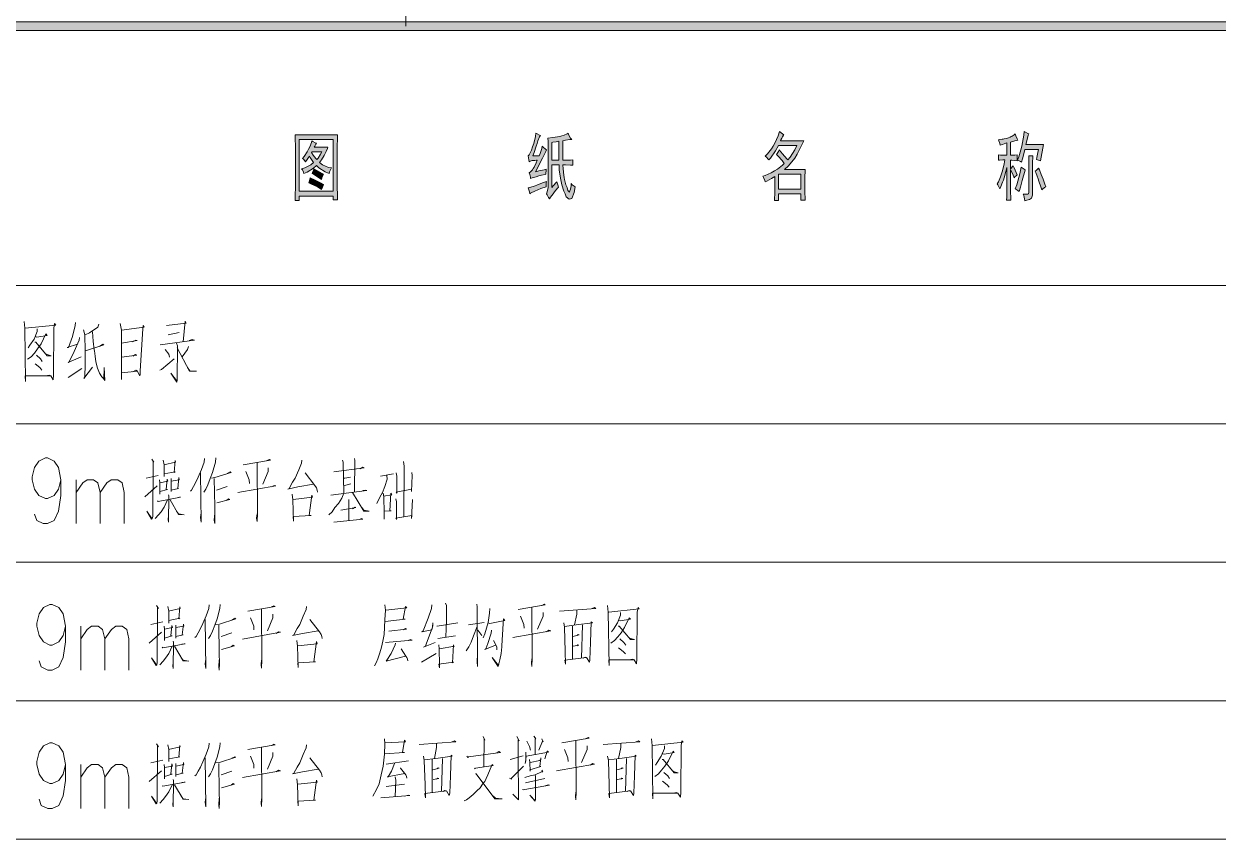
# Model space of a CAD drawing. Header units: millimetres. Extents: x 0 to 207, y 0 to 293.
# Drawn here: x 70.9 to 138.9, y 196.3 to 242.8 of the extents above; entities that cross this region are included whole.
import ezdxf

# ---------------------------------------------------------------- set-up
doc = ezdxf.new("R2010")
doc.units = ezdxf.units.MM

msp = doc.modelspace()

# ---------------------------------------------------------------- hatches: boundary and pattern name
h = msp.add_hatch(color=0)
h.dxf.hatch_style = 2
h.paths.add_polyline_path([(201.9935, 242.883972), (201.9935, 242.390083), (25.124833, 242.390083), (25.124833, 242.883972)])
h = msp.add_hatch(color=0)
h.paths.add_polyline_path([(88.727139, 236.438722), (88.723611, 236.234111), (88.716556, 235.7755), (88.716556, 235.528556), (88.716556, 233.750556), (88.716556, 233.493028), (88.723611, 232.985028), (88.727139, 232.738083), (88.494306, 232.738083), (88.494306, 232.953278), (86.554028, 232.953278), (86.554028, 232.702806), (86.321194, 232.702806), (86.32825, 232.960333), (86.335306, 233.493028), (86.335306, 233.768194), (86.335306, 235.528556), (86.335306, 235.768444), (86.32825, 236.223528), (86.321194, 236.438722)])
h.paths.add_polyline_path([(88.494306, 233.2355), (88.494306, 236.174139), (86.554028, 236.174139), (86.554028, 233.2355)])
h = msp.add_hatch(color=0)
h.paths.add_polyline_path([(87.531222, 235.958944), (87.495944, 235.909556), (87.432444, 235.800194), (87.404222, 235.74375), (88.183861, 235.74375), (88.159167, 235.669667), (88.081556, 235.486222), (88.032167, 235.376861), (87.97925, 235.271028), (87.816972, 235.0135), (87.704083, 234.861806), (87.880472, 234.738333), (88.222667, 234.590167), (88.392, 234.565472), (88.349667, 234.487861), (88.282639, 234.332639), (88.250889, 234.247972), (88.035694, 234.339694), (87.675861, 234.565472), (87.531222, 234.696), (87.361889, 234.53725), (87.002056, 234.307944), (86.811556, 234.230333), (86.793917, 234.307944), (86.730417, 234.449056), (86.681028, 234.512556), (86.868, 234.554889), (87.210194, 234.731278), (87.368944, 234.861806), (87.287806, 234.971167), (87.171389, 235.154611), (87.136111, 235.228694), (87.083194, 235.144028), (86.973833, 234.978222), (86.913861, 234.897083), (86.875056, 234.964111), (86.786861, 235.062889), (86.741, 235.094639), (86.839778, 235.211056), (87.009111, 235.472111), (87.076139, 235.61675), (87.146694, 235.764917), (87.245472, 236.008333), (87.277222, 236.107111), (87.333667, 236.068306), (87.460667, 235.990694)])
h.paths.add_polyline_path([(87.252528, 235.42625), (87.340722, 235.285139), (87.488889, 235.087583), (87.555917, 235.027611), (87.63, 235.112278), (87.771111, 235.334528), (87.834611, 235.475639), (87.277222, 235.475639)])
h = msp.add_hatch(color=0)
h.dxf.hatch_style = 2
h.paths.add_polyline_path([(100.294722, 236.406972), (100.245333, 236.332889), (100.146556, 236.103583), (100.097167, 235.951889), (100.04425, 235.796667), (99.927833, 235.443889), (99.864333, 235.246333), (100.224167, 235.246333), (100.280611, 235.387444), (100.368806, 235.659083), (100.397028, 235.793139), (100.449944, 235.733167), (100.573417, 235.634389), (100.640444, 235.592056), (100.594583, 235.500333), (100.478167, 235.263972), (100.411139, 235.119333), (100.340583, 234.974694), (100.143028, 234.579583), (100.016028, 234.332639), (100.206528, 234.382028), (100.509917, 234.456111), (100.619278, 234.480806), (100.608694, 234.396139), (100.594583, 234.255028), (100.594583, 234.198583), (100.555778, 234.191528), (100.358222, 234.142139), (100.199472, 234.099806), (100.04425, 234.057472), (99.811417, 233.983389), (99.733806, 233.948111), (99.723222, 234.025722), (99.684417, 234.191528), (99.652667, 234.28325), (99.723222, 234.332639), (99.839639, 234.456111), (99.8855, 234.530194), (99.931361, 234.604278), (100.04425, 234.837111), (100.10775, 234.995861), (100.072472, 234.995861), (99.966639, 234.988806), (99.899611, 234.978222), (99.829056, 234.971167), (99.705583, 234.935889), (99.652667, 234.911194), (99.585639, 235.246333), (99.652667, 235.309833), (99.783194, 235.567361), (99.846694, 235.757861), (99.906667, 235.951889), (100.001917, 236.339944), (100.037194, 236.541028), (100.10775, 236.498694), (100.23475, 236.431667)])
h = msp.add_hatch(color=0)
h.paths.add_polyline_path([(101.328361, 233.450694), (101.2825, 233.418944), (101.159028, 233.284889), (101.084944, 233.186111), (101.007333, 233.087333), (100.86975, 232.88625), (100.80625, 232.787472), (100.756861, 232.879194), (100.672194, 233.027361), (100.629861, 233.087333), (100.682778, 233.20375), (100.735694, 233.436583), (100.735694, 233.549472), (100.735694, 235.592056), (100.735694, 235.750806), (100.728639, 236.082417), (100.721583, 236.258806), (101.003806, 236.2835), (101.398917, 236.343472), (101.518861, 236.382278), (101.638806, 236.421083), (101.815194, 236.498694), (101.875167, 236.541028), (101.903389, 236.431667), (102.002167, 236.248222), (102.072722, 236.174139), (101.966889, 236.167083), (101.712889, 236.131806), (101.561194, 236.107111), (101.561194, 234.995861), (101.727, 234.995861), (102.01275, 235.002917), (102.129167, 235.0135), (102.129167, 234.713639), (102.01275, 234.720694), (101.727, 234.731278), (101.561194, 234.731278), (101.578833, 234.498444), (101.617639, 234.142139), (101.642333, 234.015139), (101.6635, 233.891667), (101.744639, 233.602389), (101.804611, 233.433056), (101.861056, 233.26725), (101.945722, 233.182583), (101.973944, 233.260194), (101.998639, 233.337806), (102.037444, 233.542417), (102.048028, 233.665889), (102.100944, 233.602389), (102.210306, 233.510667), (102.270278, 233.485972), (102.217361, 233.161417), (102.083306, 232.815694), (102.002167, 232.794528), (101.921028, 232.773361), (101.765806, 232.914472), (101.69525, 233.07675), (101.621167, 233.239028), (101.508278, 233.591806), (101.465944, 233.782306), (101.427139, 233.972806), (101.367167, 234.449056), (101.349528, 234.731278), (100.943833, 234.731278), (100.943833, 233.433056), (101.042611, 233.549472), (101.183722, 233.718806), (101.222528, 233.768194), (101.240167, 233.701167), (101.293083, 233.542417)])
h.paths.add_polyline_path([(100.943833, 234.995861), (101.338944, 234.995861), (101.338944, 236.075361), (101.194306, 236.050667), (100.99675, 236.015389), (100.943833, 236.008333)])
h = msp.add_hatch(color=0)
h.paths.add_polyline_path([(114.158889, 236.456361), (114.130667, 236.414028), (114.081278, 236.332889), (114.060111, 236.290556), (114.038944, 236.248222), (113.989556, 236.149444), (113.961333, 236.093), (115.298361, 236.093), (115.227806, 235.941306), (115.033778, 235.563833), (114.910306, 235.334528), (114.783306, 235.10875), (114.427, 234.671306), (114.194167, 234.463167), (115.368917, 234.463167), (115.361861, 234.339694), (115.358333, 234.082167), (115.358333, 233.948111), (115.358333, 233.26725), (115.358333, 233.126139), (115.361861, 232.8545), (115.368917, 232.720444), (115.1255, 232.720444), (115.1255, 233.087333), (113.859028, 233.087333), (113.859028, 232.702806), (113.626194, 232.702806), (113.629722, 232.819222), (113.636778, 233.087333), (113.636778, 233.2355), (113.636778, 234.064528), (113.446278, 233.948111), (113.178167, 233.799944), (113.100556, 233.768194), (113.079389, 233.849333), (113.001778, 234.008083), (112.952389, 234.082167), (113.100556, 234.1245), (113.435694, 234.272667), (113.619139, 234.382028), (113.802583, 234.487861), (114.084806, 234.706583), (114.183583, 234.812417), (114.056583, 234.978222), (113.827278, 235.23575), (113.7285, 235.327472), (113.770833, 235.376861), (113.851972, 235.500333), (113.890778, 235.577944), (114.07775, 235.359222), (114.321167, 235.077), (114.381139, 235.0135), (114.525778, 235.168722), (114.786833, 235.577944), (114.90325, 235.824889), (113.844917, 235.824889), (113.672056, 235.528556), (113.396889, 235.119333), (113.298111, 235.0135), (113.262833, 235.062889), (113.160528, 235.168722), (113.089972, 235.228694), (113.224028, 235.352167), (113.453333, 235.637917), (113.548583, 235.800194), (113.643833, 235.962472), (113.82375, 236.375222), (113.904889, 236.622167), (113.978972, 236.565722), (114.105972, 236.481056)])
h.paths.add_polyline_path([(115.1255, 233.351917), (115.1255, 234.198583), (113.859028, 234.198583), (113.859028, 233.351917)])
h = msp.add_hatch(color=0)
h.dxf.hatch_style = 2
h.paths.add_polyline_path([(126.315611, 233.651778), (126.382639, 233.768194), (126.502583, 234.053944), (126.562556, 234.223278), (126.619, 234.392611), (126.710722, 234.787722), (126.746, 235.0135), (126.626056, 235.0135), (126.439083, 235.002917), (126.375583, 234.995861), (126.375583, 235.295722), (126.502583, 235.285139), (126.746, 235.278083), (126.862417, 235.278083), (126.862417, 235.976583), (126.805972, 235.958944), (126.611944, 235.898972), (126.481417, 235.860167), (126.456722, 235.951889), (126.410861, 236.100056), (126.386167, 236.1565), (126.463778, 236.167083), (126.597833, 236.18825), (126.654278, 236.198833), (126.710722, 236.212944), (126.827139, 236.241167), (126.887111, 236.258806), (126.943556, 236.272917), (127.056444, 236.31525), (127.105833, 236.339944), (127.15875, 236.364639), (127.275167, 236.438722), (127.338667, 236.491639), (127.373944, 236.382278), (127.451556, 236.209417), (127.490361, 236.142389), (127.391583, 236.12475), (127.183444, 236.068306), (127.074083, 236.025972), (127.074083, 235.278083), (127.137583, 235.278083), (127.321028, 235.285139), (127.4445, 235.295722), (127.4445, 234.964111), (127.321028, 234.978222), (127.137583, 234.995861), (127.074083, 234.995861), (127.074083, 234.498444), (127.105833, 234.53725), (127.183444, 234.628972), (127.22225, 234.681889), (127.282222, 234.554889), (127.391583, 234.297361), (127.4445, 234.166833), (127.405694, 234.131556), (127.3175, 234.039833), (127.271639, 233.983389), (127.211667, 234.149194), (127.112889, 234.389083), (127.074083, 234.463167), (127.074083, 233.2355), (127.074083, 233.150833), (127.077611, 232.896833), (127.084667, 232.720444), (126.84125, 232.720444), (126.851833, 232.88625), (126.862417, 233.143778), (126.862417, 233.2355), (126.862417, 234.579583), (126.8095, 234.34675), (126.710722, 233.990444), (126.664861, 233.866972), (126.619, 233.7435), (126.513167, 233.493028), (126.456722, 233.369556), (126.421444, 233.443639), (126.350889, 233.58475)])
h = msp.add_hatch(color=0)
h.dxf.hatch_style = 2
h.paths.add_polyline_path([(128.107722, 236.50575), (128.0795, 236.414028), (127.998361, 236.107111), (127.945444, 235.891917), (128.954389, 235.891917), (128.770944, 234.964111), (128.710972, 234.978222), (128.601611, 235.020556), (128.548694, 235.04525), (128.573389, 235.144028), (128.622778, 235.42625), (128.654528, 235.609694), (127.885472, 235.609694), (127.846667, 235.436833), (127.751417, 235.069944), (127.702028, 234.879444), (127.631472, 234.921778), (127.515056, 234.978222), (127.469194, 234.995861), (127.543278, 235.186361), (127.663222, 235.588528), (127.705556, 235.800194), (127.751417, 236.011861), (127.821972, 236.431667), (127.850194, 236.639806), (127.927806, 236.590417), (128.054806, 236.523389)])
h = msp.add_hatch(color=0)
h.dxf.hatch_style = 2
h.paths.add_polyline_path([(128.340556, 235.246333), (128.3335, 235.161667), (128.326444, 234.872389), (128.326444, 234.66425), (128.326444, 233.168472), (128.326444, 233.009722), (128.27, 232.826278), (128.210028, 232.794528), (128.153583, 232.766306), (127.991306, 232.713389), (127.885472, 232.688694), (127.867833, 232.794528), (127.821972, 232.985028), (127.79375, 233.069694), (127.892528, 233.062639), (128.023056, 233.062639), (128.054806, 233.069694), (128.086556, 233.07675), (128.118306, 233.179056), (128.118306, 233.26725), (128.118306, 234.66425), (128.118306, 234.85475), (128.11125, 235.144028), (128.107722, 235.246333)])
h = msp.add_hatch(color=0)
h.dxf.hatch_style = 2
h.paths.add_polyline_path([(87.390111, 234.498444), (87.587667, 234.382028), (87.855778, 234.230333), (87.926333, 234.198583), (87.898111, 234.131556), (87.845194, 233.983389), (87.8205, 233.898722), (87.622944, 234.032778), (87.358361, 234.198583), (87.287806, 234.230333), (87.316028, 234.290306), (87.368944, 234.424361)])
h = msp.add_hatch(color=0)
h.dxf.hatch_style = 2
h.paths.add_polyline_path([(127.910167, 234.449056), (127.874889, 234.34675), (127.804333, 234.110389), (127.769056, 233.972806), (127.733778, 233.83875), (127.631472, 233.461278), (127.560917, 233.217861), (127.490361, 233.26725), (127.373944, 233.344861), (127.328083, 233.369556), (127.419806, 233.602389), (127.589139, 234.216222), (127.66675, 234.597222), (127.723194, 234.554889), (127.846667, 234.480806)])
h = msp.add_hatch(color=0)
h.dxf.hatch_style = 2
h.paths.add_polyline_path([(128.665111, 234.547833), (128.710972, 234.438472), (128.816806, 234.191528), (128.87325, 234.050417), (128.933222, 233.909306), (129.032, 233.627083), (129.070806, 233.485972), (129.003778, 233.443639), (128.890889, 233.351917), (128.852083, 233.302528), (128.792111, 233.485972), (128.689806, 233.803472), (128.640417, 233.941056), (128.594556, 234.078639), (128.509889, 234.290306), (128.467556, 234.364389), (128.520472, 234.406722), (128.61925, 234.498444)])
h = msp.add_hatch(color=0)
h.dxf.hatch_style = 2
h.paths.add_polyline_path([(87.171389, 233.983389), (87.425389, 233.874028), (87.809917, 233.690583), (87.936917, 233.6165), (87.908694, 233.549472), (87.85225, 233.408361), (87.8205, 233.334278), (87.584139, 233.475389), (87.21725, 233.658833), (87.09025, 233.701167), (87.111417, 233.768194), (87.15375, 233.909306)])
h = msp.add_hatch(color=0)
h.dxf.hatch_style = 2
h.paths.add_polyline_path([(99.585639, 233.418944), (99.677361, 233.443639), (99.878444, 233.503611), (99.984278, 233.542417), (100.093639, 233.581222), (100.414667, 233.701167), (100.629861, 233.782306), (100.622806, 233.683528), (100.619278, 233.535361), (100.619278, 233.485972), (100.322944, 233.376611), (99.966639, 233.2355), (99.903139, 233.20375), (99.843167, 233.168472), (99.733806, 233.112028), (99.687944, 233.087333), (99.659722, 233.20375), (99.606806, 233.369556)])

# ---------------------------------------------------------------- linework, layer by layer
at = {"color": 0, "lineweight": 0}
for points in [[(92.621806, 242.637028), (92.621806, 265.052528)], [(25.124833, 227.859167), (201.9935, 227.859167)], [(70.887167, 225.809528), (70.925972, 225.425), (70.968306, 222.391111), (70.947139, 222.712139), (72.414694, 222.712139), (72.308861, 222.743889), (72.10425, 222.712139)], [(70.947139, 225.425), (72.682806, 225.601389), (72.619306, 225.693111), (72.576972, 225.425), (72.559333, 222.772111), (72.538167, 222.479306), (72.393528, 222.712139)], [(71.628, 225.396778), (71.628, 225.248611), (71.444556, 224.807639), (71.21525, 224.454861), (71.112944, 224.306694)], [(73.815222, 225.749556), (73.797583, 225.573167), (73.631778, 224.955806), (73.402472, 224.334917), (73.3425, 224.334917), (73.921056, 224.511306)], [(74.270306, 225.336806), (74.333806, 225.044), (74.354972, 224.130306), (74.354972, 223.36125), (74.333806, 222.655694), (74.291472, 222.5675), (74.785361, 223.216611)], [(75.138139, 225.661361), (75.074639, 225.484972), (74.601917, 225.160417), (74.354972, 225.044)], [(74.785361, 225.220389), (74.806528, 224.687694), (74.870028, 224.18675), (74.891194, 224.130306), (74.93, 223.833972), (74.972333, 223.509417), (75.053472, 223.156639), (75.180472, 222.860306), (75.303944, 222.655694), (75.427417, 222.53575), (75.487389, 222.447556), (75.448583, 223.184861), (75.427417, 222.507528)], [(76.355222, 225.693111), (76.418722, 225.308583), (76.418722, 223.862194), (76.436361, 222.892056), (76.436361, 222.507528), (76.418722, 222.892056), (77.346528, 222.98025), (77.244222, 223.036694), (77.078417, 222.9485)], [(76.436361, 225.308583), (77.716944, 225.484972), (77.656972, 225.573167), (77.635806, 225.396778), (77.491167, 223.008472), (77.491167, 222.803861), (77.47, 222.712139), (77.325361, 223.008472)], [(78.997528, 225.573167), (80.112306, 225.721333), (80.048806, 225.83775), (79.9465, 224.659472)], [(79.720722, 225.188639), (79.078667, 225.044)], [(71.525694, 224.955806), (71.606833, 224.924056), (72.185389, 225.01225), (72.125417, 225.100444), (71.857306, 224.543056), (71.649167, 224.246722), (71.465722, 224.010361), (71.27875, 223.80575), (71.070611, 223.657583)], [(71.483361, 224.63125), (71.546861, 224.63125), (72.185389, 223.862194), (72.414694, 223.862194), (72.185389, 223.922167), (72.083083, 223.982139)], [(74.044528, 224.895833), (74.023361, 224.747667), (73.734083, 224.098556), (73.444806, 223.509417), (73.384833, 223.481194), (74.125667, 223.80575)], [(74.372611, 224.130306), (75.427417, 224.483083), (75.363917, 224.511306), (75.180472, 224.394889)], [(76.436361, 224.571278), (77.325361, 224.719444), (77.244222, 224.747667), (77.05725, 224.659472)], [(78.623583, 224.483083), (80.585028, 224.747667), (80.461556, 224.775889), (80.274583, 224.719444)], [(79.554917, 224.571278), (79.614889, 224.423111), (79.593722, 222.479306), (79.576083, 222.359361), (79.244472, 222.860306), (79.554917, 222.447556)], [(71.589194, 223.893944), (71.814972, 223.685806), (71.917278, 223.537639)], [(76.436361, 223.774), (77.304194, 223.893944), (77.223056, 223.922167), (77.078417, 223.833972)], [(78.912861, 224.2185), (79.121, 223.950389), (79.142167, 223.893944), (79.163333, 223.774), (79.121, 223.922167)], [(79.593722, 224.306694), (80.29575, 222.98025), (80.7085, 222.98025), (80.316917, 223.008472), (80.193444, 223.184861)], [(80.235778, 224.394889), (80.193444, 224.2185), (79.883, 223.80575)], [(71.504528, 223.393), (71.772639, 223.184861), (71.896111, 223.036694)], [(73.384833, 222.623944), (74.168, 223.124889)], [(78.605944, 223.036694), (78.70825, 223.068444), (79.431444, 223.685806)], [(25.124833, 219.974583), (201.9935, 219.974583)], [(72.968556, 216.789), (72.841556, 216.252778), (72.594611, 215.896472), (72.217139, 215.720083), (72.093667, 215.720083), (71.719722, 215.896472), (71.46925, 216.252778), (71.345778, 216.789), (71.345778, 216.968917), (71.46925, 217.501611), (71.719722, 217.857917), (72.093667, 218.037833), (72.217139, 218.037833), (72.594611, 217.857917), (72.841556, 217.501611), (72.968556, 216.789), (72.968556, 215.896472), (72.841556, 215.007472), (72.594611, 214.47125), (72.217139, 214.294861), (71.970194, 214.294861), (71.59625, 214.47125), (71.46925, 214.827556)], [(78.164972, 217.977861), (78.267278, 217.801472), (78.224944, 217.861444), (78.203778, 214.707611), (78.182611, 214.587667), (78.143806, 214.559444), (77.875694, 215.000417), (78.164972, 214.587667)], [(78.8035, 217.917889), (78.863472, 217.653306), (78.863472, 216.975972), (78.863472, 217.124139), (79.484361, 217.240556), (79.420861, 217.212333), (79.484361, 217.889667), (79.505528, 217.801472), (78.845833, 217.653306)], [(81.156528, 218.009611), (81.135361, 217.801472), (80.990722, 217.388722), (80.80375, 216.94775), (80.659111, 216.651417), (80.535639, 216.415056), (80.412167, 216.210444), (80.352194, 216.150472)], [(81.795056, 218.037833), (81.773889, 217.801472), (81.608083, 217.212333), (81.484611, 216.859556), (81.339972, 216.50325), (81.237667, 216.266889), (81.114194, 216.0905)], [(83.364917, 217.653306), (84.910083, 217.917889), (84.850111, 217.949639), (84.705472, 217.889667)], [(84.148083, 217.77325), (84.16925, 214.884), (84.148083, 214.411278), (84.126917, 214.615889), (84.148083, 214.85225)], [(86.705722, 217.917889), (86.688083, 217.7415), (86.522278, 217.3605), (86.314139, 216.887778), (86.1695, 216.651417), (85.986056, 216.298639), (85.901389, 216.266889), (86.479944, 216.386833), (87.368944, 216.535)], [(89.019944, 217.917889), (89.05875, 217.801472), (89.101083, 216.034056), (88.977611, 215.737722), (88.790639, 215.441389), (88.586028, 215.208556), (88.420222, 214.972194), (88.23325, 214.795806)], [(89.700806, 218.009611), (89.721972, 217.889667), (89.700806, 216.12225)], [(92.484222, 217.829694), (92.526556, 217.565111), (92.505389, 214.707611)], [(77.833361, 216.887778), (78.514222, 217.035944)], [(80.927222, 217.184111), (80.969556, 214.383056), (80.927222, 214.647639), (80.969556, 214.912222)], [(81.548111, 216.887778), (81.752722, 216.916), (82.684056, 217.212333), (82.620556, 217.240556), (82.45475, 217.152361)], [(83.509556, 217.272306), (83.693, 216.799583), (83.714167, 216.591444)], [(84.786611, 217.476917), (84.786611, 217.272306), (84.479694, 216.535)], [(86.892694, 217.184111), (87.450083, 216.475028), (87.531222, 216.326861), (87.573556, 216.210444), (87.594722, 216.0905)], [(88.522528, 217.240556), (90.258194, 217.476917), (90.173528, 217.505139), (90.028889, 217.416944)], [(91.53525, 217.035944), (91.556417, 216.827806), (91.432944, 216.415056), (91.288306, 216.062278), (91.143667, 215.797694), (90.977861, 215.441389)], [(91.186, 217.004194), (91.926833, 217.124139)], [(92.071472, 217.184111), (92.113806, 217.004194), (92.113806, 216.034056), (92.071472, 216.0905), (92.939306, 216.266889)], [(92.960472, 217.212333), (92.981639, 217.035944), (92.939306, 216.12225)], [(73.839917, 214.294861), (73.839917, 216.789)], [(73.839917, 216.076389), (74.217389, 216.612611), (74.464333, 216.789), (74.838278, 216.789), (75.08875, 216.612611), (75.21575, 216.076389), (75.21575, 214.294861)], [(75.21575, 216.076389), (75.589694, 216.612611), (75.836639, 216.789), (76.214111, 216.789), (76.461056, 216.612611), (76.588056, 216.076389), (76.588056, 214.294861)], [(77.752222, 215.825917), (78.450722, 216.446806)], [(78.595361, 216.799583), (78.616528, 216.623194), (78.616528, 215.974083), (78.616528, 216.12225), (79.050444, 216.238667), (78.969306, 216.238667), (79.029278, 216.827806), (79.071611, 216.711389), (78.616528, 216.623194)], [(79.258583, 216.859556), (79.258583, 216.711389), (79.258583, 216.12225), (79.258583, 216.210444), (79.671333, 216.298639), (79.629, 216.298639), (79.688972, 216.916), (79.710139, 216.799583), (79.258583, 216.711389)], [(81.713917, 216.859556), (81.735083, 215.265), (81.752722, 214.675861), (81.735083, 214.294861), (81.713917, 214.499472), (81.735083, 214.884)], [(81.837389, 216.210444), (82.45475, 216.415056)], [(83.054472, 216.062278), (85.220528, 216.446806), (85.118222, 216.475028), (84.973583, 216.386833)], [(89.101083, 216.887778), (89.143417, 216.887778), (89.4715, 216.94775)], [(89.12225, 216.475028), (89.492667, 216.563222)], [(79.050444, 215.649528), (78.863472, 215.236778), (78.680028, 214.972194), (78.535389, 214.795806), (78.348417, 214.587667)], [(78.471889, 215.589556), (78.514222, 215.561333), (79.794806, 215.797694), (79.731306, 215.797694), (79.607833, 215.765944)], [(79.113944, 215.945861), (79.131583, 215.885889), (79.113944, 214.383056), (79.092778, 214.527694), (79.113944, 214.735833)], [(79.195083, 215.649528), (79.671333, 214.824028), (79.999417, 214.795806), (79.671333, 214.85225), (79.5655, 215.000417)], [(81.858556, 215.473139), (82.599389, 215.67775), (82.51825, 215.7095), (82.415944, 215.621306)], [(86.148333, 215.974083), (86.190667, 215.649528), (86.233, 214.4395), (86.211833, 214.707611), (87.224306, 214.764056), (87.118472, 214.764056), (87.263111, 215.914111), (87.305444, 215.797694), (86.211833, 215.67775)], [(88.356722, 215.914111), (90.402833, 216.178694), (90.318167, 216.210444), (90.173528, 216.178694)], [(89.369194, 215.67775), (89.369194, 214.499472)], [(89.577333, 216.062278), (90.237028, 215.000417), (90.526306, 215.000417), (90.237028, 215.060389), (90.113556, 215.208556)], [(91.330639, 216.034056), (91.372972, 215.825917), (91.390611, 214.912222), (91.390611, 214.559444), (91.390611, 215.000417), (91.785722, 215.028639), (91.722222, 215.028639), (91.764556, 216.034056), (91.824528, 215.945861), (91.351806, 215.854139)], [(92.053833, 215.7095), (92.092639, 215.533111), (92.092639, 214.527694), (92.053833, 214.615889), (92.960472, 214.764056), (92.939306, 214.587667), (93.002806, 215.67775)], [(88.914111, 215.060389), (89.781944, 215.208556), (89.739611, 215.236778), (89.577333, 215.148583)], [(88.522528, 214.383056), (90.173528, 214.559444), (90.092389, 214.587667), (89.990083, 214.527694)], [(25.124833, 212.093528), (201.9935, 212.093528)], [(73.229611, 208.452861), (73.106139, 207.916639), (72.855667, 207.560333), (72.481722, 207.380417), (72.354722, 207.380417), (71.980778, 207.560333), (71.730306, 207.916639), (71.606833, 208.452861), (71.606833, 208.62925), (71.730306, 209.165472), (71.980778, 209.521778), (72.354722, 209.698167), (72.481722, 209.698167), (72.855667, 209.521778), (73.106139, 209.165472), (73.229611, 208.452861), (73.229611, 207.560333), (73.106139, 206.667806), (72.855667, 206.131583), (72.481722, 205.955194), (72.23125, 205.955194), (71.857306, 206.131583), (71.730306, 206.491417)], [(78.426028, 209.641722), (78.528333, 209.461806), (78.486, 209.521778), (78.464833, 206.367944), (78.447194, 206.248), (78.404861, 206.219778), (78.13675, 206.66075), (78.426028, 206.248)], [(79.064556, 209.58175), (79.128056, 209.317167), (79.128056, 208.636306), (79.128056, 208.784472), (79.745417, 208.904417), (79.685444, 208.872667), (79.745417, 209.553528), (79.766583, 209.461806), (79.106889, 209.317167)], [(81.417583, 209.669944), (81.396417, 209.461806), (81.251778, 209.049056), (81.068333, 208.608083), (80.923694, 208.315278), (80.800222, 208.078917), (80.673222, 207.870778), (80.61325, 207.810806)], [(82.056111, 209.698167), (82.038472, 209.461806), (81.872667, 208.872667), (81.749194, 208.519889), (81.604556, 208.167111), (81.498722, 207.93075), (81.37525, 207.754361)], [(83.625972, 209.317167), (85.174667, 209.58175), (85.111167, 209.609972), (84.966528, 209.553528)], [(86.970306, 209.58175), (86.949139, 209.405361), (86.783333, 209.020833), (86.578722, 208.548111), (86.434083, 208.315278), (86.247111, 207.958972), (86.165972, 207.93075), (86.741, 208.047167), (87.63, 208.195333)], [(91.422361, 209.673472), (91.464694, 209.377139), (91.422361, 208.816222), (91.404722, 208.37525), (91.383556, 207.990722), (91.320056, 207.609722), (91.238917, 207.253417), (91.136611, 206.928861), (91.030778, 206.604306), (90.928472, 206.371472), (90.847333, 206.191556)], [(91.485861, 209.377139), (92.681778, 209.493556), (92.600639, 209.585278), (92.477167, 208.847972), (92.579472, 208.847972), (91.443528, 208.728028)], [(94.107, 209.673472), (94.085833, 209.465333), (93.898861, 208.904417), (93.613111, 208.198861), (93.528444, 208.138889), (94.107, 208.255306), (94.166972, 208.491667), (94.166972, 208.639833), (94.149333, 208.403472), (93.775389, 207.429806), (93.736583, 207.313389), (93.63075, 207.253417), (94.293972, 207.521528)], [(94.890167, 209.761667), (94.9325, 209.641722), (94.9325, 208.759778), (94.911333, 207.842556)], [(96.664639, 209.701694), (96.685806, 209.553528), (96.706972, 206.163333), (96.685806, 206.427917), (96.706972, 206.872417)], [(99.017667, 209.405361), (100.566361, 209.673472), (100.502861, 209.701694), (100.36175, 209.641722)], [(99.804361, 209.525306), (99.822, 206.636056), (99.804361, 206.163333), (99.783194, 206.371472), (99.804361, 206.604306)], [(101.370694, 209.317167), (103.455611, 209.465333), (103.374472, 209.525306), (103.1875, 209.437111)], [(104.115306, 209.641722), (104.157639, 209.260722), (104.199972, 206.223306), (104.178806, 206.547861), (105.642833, 206.547861), (105.540528, 206.576083), (105.332389, 206.547861)], [(104.178806, 209.260722), (105.910944, 209.437111), (105.850972, 209.525306), (105.808639, 209.260722), (105.787472, 206.604306), (105.766306, 206.3115), (105.621667, 206.547861)], [(81.191806, 208.844444), (81.230611, 206.043389), (81.191806, 206.307972), (81.230611, 206.572556)], [(81.809167, 208.548111), (82.017306, 208.579861), (82.945111, 208.872667), (82.881611, 208.904417), (82.719333, 208.816222)], [(83.770611, 208.932639), (83.957583, 208.459917), (83.975222, 208.255306)], [(84.409139, 209.433583), (84.430306, 206.544333), (84.409139, 206.071611), (84.387972, 206.27975), (84.409139, 206.516111)], [(85.051194, 209.140778), (85.051194, 208.932639), (84.74075, 208.195333)], [(87.15375, 208.844444), (87.711139, 208.135361), (87.795806, 207.990722), (87.834611, 207.870778), (87.855778, 207.754361)], [(97.409, 209.465333), (97.387833, 209.20075), (97.306694, 208.668056), (97.222028, 208.347028), (97.119722, 208.022472), (97.038583, 207.786111)], [(97.306694, 208.639833), (97.409, 208.611611), (98.255667, 208.788), (98.192167, 208.876194), (98.171, 208.668056), (98.171, 208.611611), (98.089861, 207.341611), (98.089861, 207.285167), (98.047528, 206.900639), (97.987556, 206.547861), (97.924056, 206.3115), (97.88525, 206.163333), (97.532472, 206.664278), (97.902889, 206.223306), (97.945222, 206.399694)], [(99.162306, 209.024361), (99.349278, 208.551639), (99.370444, 208.347028)], [(100.442889, 209.228972), (100.442889, 209.024361), (100.132444, 208.287056)], [(102.362, 209.348917), (102.362, 209.140778), (102.238528, 208.523417)], [(104.757361, 208.788), (104.8385, 208.759778), (105.417056, 208.847972), (105.353556, 208.936167), (105.085444, 208.37525), (104.880833, 208.078917), (104.693861, 207.842556), (104.506889, 207.637944), (104.302278, 207.489778)], [(104.859667, 209.228972), (104.859667, 209.080806), (104.672694, 208.639833), (104.446917, 208.287056), (104.344611, 208.138889)], [(74.1045, 205.955194), (74.1045, 208.452861)], [(74.1045, 207.736722), (74.478444, 208.272944), (74.725389, 208.452861), (75.102861, 208.452861), (75.349806, 208.272944), (75.476806, 207.736722), (75.476806, 205.955194)], [(75.476806, 207.736722), (75.85075, 208.272944), (76.101222, 208.452861), (76.475167, 208.452861), (76.725639, 208.272944), (76.849111, 207.736722), (76.849111, 205.955194)], [(78.094417, 208.548111), (78.775278, 208.696278)], [(78.859944, 208.459917), (78.877583, 208.283528), (78.877583, 207.634417), (78.877583, 207.782583), (79.3115, 207.899), (79.230361, 207.899), (79.290333, 208.491667), (79.332667, 208.371722), (78.877583, 208.283528)], [(79.519639, 208.519889), (79.519639, 208.371722), (79.519639, 207.782583), (79.519639, 207.870778), (79.932389, 207.958972), (79.890056, 207.958972), (79.953556, 208.579861), (79.974722, 208.459917), (79.519639, 208.371722)], [(81.974972, 208.519889), (81.996139, 206.928861), (82.017306, 206.339722), (81.996139, 205.955194), (81.974972, 206.159806), (81.996139, 206.544333)], [(91.651667, 208.167111), (92.660611, 208.287056), (92.600639, 208.315278), (92.498333, 208.255306)], [(94.396278, 208.463444), (94.417444, 208.463444), (95.592194, 208.639833)], [(96.685806, 208.435222), (96.481194, 207.902528), (96.336556, 207.54975), (96.213083, 207.285167), (96.068444, 207.048806)], [(96.191917, 208.523417), (97.077389, 208.668056)], [(96.728139, 208.227083), (96.953917, 207.934278)], [(97.511306, 208.227083), (97.490139, 208.050694), (97.285528, 207.461556), (97.183222, 207.165222), (97.119722, 207.137), (97.740611, 207.373361)], [(98.71075, 207.814333), (100.876806, 208.198861), (100.7745, 208.227083), (100.629861, 208.138889)], [(101.617639, 208.639833), (101.659972, 208.403472), (101.702306, 207.017056), (101.723472, 206.283278), (101.681139, 206.516111), (102.898222, 206.664278), (102.83825, 206.696028), (102.732417, 206.636056)], [(102.919389, 206.664278), (103.085194, 206.399694), (103.106361, 206.547861), (103.145167, 207.521528), (103.1875, 208.699806), (103.251, 208.639833), (102.319667, 208.523417), (101.659972, 208.435222)], [(102.115056, 208.463444), (102.115056, 206.604306)], [(102.693611, 208.523417), (102.630111, 206.636056)], [(104.715028, 208.463444), (104.775, 208.463444), (105.417056, 207.697917), (105.642833, 207.697917), (105.417056, 207.754361), (105.31475, 207.814333)], [(78.013278, 207.48625), (78.715306, 208.107139)], [(79.375, 207.606194), (79.396167, 207.546222), (79.375, 206.043389), (79.353833, 206.191556), (79.375, 206.396167)], [(82.098444, 207.870778), (82.719333, 208.078917)], [(83.315528, 207.722611), (85.481583, 208.107139), (85.379278, 208.135361), (85.234639, 208.047167)], [(86.412917, 207.634417), (86.451722, 207.309861), (86.494056, 206.103361), (86.472889, 206.367944), (87.485361, 206.427917), (87.383056, 206.427917), (87.527694, 207.577972), (87.5665, 207.458028), (86.472889, 207.341611)], [(91.464694, 207.521528), (92.992222, 207.666167), (92.889917, 207.697917), (92.766444, 207.637944)], [(92.04325, 207.489778), (92.022083, 207.401583), (91.796306, 206.900639), (91.549361, 206.516111), (91.507028, 206.459667), (92.600639, 206.752472)], [(94.45625, 207.754361), (95.447556, 207.902528)], [(97.613611, 207.637944), (97.800583, 207.285167), (97.800583, 207.108778)], [(102.136222, 207.874306), (102.506639, 207.9625), (102.443139, 207.990722), (102.383167, 207.934278)], [(104.817333, 207.726139), (105.043111, 207.521528), (105.148944, 207.373361)], [(79.3115, 207.309861), (79.128056, 206.897111), (78.941083, 206.632528), (78.796444, 206.456139), (78.609472, 206.248)], [(78.736472, 207.253417), (78.775278, 207.221667), (80.055861, 207.458028), (79.992361, 207.458028), (79.868889, 207.429806)], [(79.456139, 207.309861), (79.932389, 206.484361), (80.260472, 206.456139), (79.932389, 206.516111), (79.830083, 206.66075)], [(82.119611, 207.133472), (82.863972, 207.341611), (82.779306, 207.369833), (82.677, 207.281639)], [(92.353694, 207.165222), (92.621806, 206.752472), (92.681778, 206.664278), (92.724111, 206.576083), (92.745278, 206.487889)], [(93.507278, 206.399694), (94.353944, 206.900639)], [(94.498583, 207.401583), (94.51975, 207.165222), (94.540917, 206.251528), (94.540917, 206.075139), (94.498583, 206.283278), (95.34525, 206.399694), (95.28175, 206.371472), (95.34525, 207.401583), (95.324083, 207.285167), (95.405222, 207.313389), (94.540917, 207.165222)], [(102.153861, 207.313389), (102.485472, 207.373361), (102.4255, 207.401583), (102.362, 207.341611)], [(104.736194, 207.225194), (105.004306, 207.017056), (105.127778, 206.872417)], [(25.124833, 204.208944), (201.9935, 204.208944)], [(91.40825, 202.046417), (91.429417, 201.753611), (91.40825, 201.164472), (91.323583, 200.483611), (91.221278, 199.982667), (91.097806, 199.481722), (90.953167, 199.157167), (90.748556, 198.776167)], [(97.020944, 202.166361), (97.12325, 201.958222), (97.084444, 202.018194), (97.063278, 200.455389)], [(98.940056, 202.166361), (99.084694, 201.93), (99.024722, 201.989972), (99.024722, 200.956333), (99.042361, 198.716194), (99.042361, 198.568028), (98.714278, 198.892583)], [(99.910194, 202.194583), (99.931361, 202.166361), (100.033667, 202.046417), (99.991333, 202.046417), (99.991333, 201.164472)], [(100.365278, 202.046417), (100.446417, 201.870028), (100.404083, 201.89825), (100.199472, 201.397306)], [(101.518861, 201.810056), (103.067556, 202.078167), (103.007583, 202.106389), (102.862944, 202.046417)], [(106.6165, 202.046417), (106.658833, 201.665417), (106.701167, 198.628), (106.68, 198.952556), (108.144028, 198.952556), (108.041722, 198.980778), (107.833583, 198.952556)], [(73.229611, 200.568278), (73.106139, 200.032056), (72.855667, 199.67575), (72.481722, 199.499361), (72.354722, 199.499361), (71.980778, 199.67575), (71.730306, 200.032056), (71.606833, 200.568278), (71.606833, 200.748194), (71.730306, 201.280889), (71.980778, 201.637194), (72.354722, 201.817111), (72.481722, 201.817111), (72.855667, 201.637194), (73.106139, 201.280889), (73.229611, 200.568278), (73.229611, 199.67575), (73.106139, 198.78675), (72.855667, 198.250528), (72.481722, 198.070611), (72.23125, 198.070611), (71.857306, 198.250528), (71.730306, 198.606833)], [(78.426028, 201.757139), (78.528333, 201.58075), (78.486, 201.640722), (78.464833, 198.483361), (78.447194, 198.366944), (78.404861, 198.338722), (78.13675, 198.779694), (78.426028, 198.366944)], [(79.064556, 201.697167), (79.128056, 201.432583), (79.128056, 200.75525), (79.128056, 200.903417), (79.745417, 201.019833), (79.685444, 200.991611), (79.745417, 201.668944), (79.766583, 201.58075), (79.106889, 201.432583)], [(81.417583, 201.785361), (81.396417, 201.58075), (81.251778, 201.168), (81.068333, 200.727028), (80.923694, 200.430694), (80.800222, 200.194333), (80.673222, 199.989722), (80.61325, 199.92975)], [(82.056111, 201.817111), (82.038472, 201.58075), (81.872667, 200.991611), (81.749194, 200.638833), (81.604556, 200.282528), (81.498722, 200.046167), (81.37525, 199.869778)], [(83.625972, 201.432583), (85.174667, 201.697167), (85.111167, 201.728917), (84.966528, 201.668944)], [(84.409139, 201.552528), (84.430306, 198.663278), (84.409139, 198.190556), (84.387972, 198.395167), (84.409139, 198.631528)], [(86.970306, 201.697167), (86.949139, 201.520778), (86.783333, 201.139778), (86.578722, 200.667056), (86.434083, 200.430694), (86.247111, 200.077917), (86.165972, 200.046167), (86.741, 200.166111), (87.63, 200.314278)], [(91.429417, 201.810056), (92.604167, 201.870028), (92.544194, 201.958222), (92.438361, 201.252667), (92.544194, 201.252667), (92.501861, 201.252667), (91.429417, 201.192694)], [(93.387333, 201.721861), (95.47225, 201.870028), (95.391111, 201.93), (95.204139, 201.841806)], [(94.378639, 201.753611), (94.378639, 201.545472), (94.255167, 200.928111)], [(99.518611, 201.89825), (99.66325, 201.605444), (99.723222, 201.397306)], [(101.6635, 201.429056), (101.850472, 200.956333), (101.871639, 200.751722)], [(102.305556, 201.93), (102.326722, 199.04075), (102.305556, 198.568028), (102.284389, 198.776167), (102.305556, 199.009)], [(102.944083, 201.633667), (102.944083, 201.429056), (102.633639, 200.69175)], [(103.871889, 201.721861), (105.956806, 201.870028), (105.875667, 201.93), (105.688694, 201.841806)], [(104.863194, 201.753611), (104.863194, 201.545472), (104.739722, 200.928111)], [(106.68, 201.665417), (108.412139, 201.841806), (108.352167, 201.93), (108.309833, 201.665417), (108.288667, 199.009), (108.2675, 198.716194), (108.122861, 198.952556)], [(107.360861, 201.633667), (107.360861, 201.4855), (107.173889, 201.044528), (106.948111, 200.69175), (106.845806, 200.543583)], [(78.094417, 200.667056), (78.775278, 200.815222)], [(79.519639, 200.638833), (79.519639, 200.490667), (79.519639, 199.901528), (79.519639, 199.989722), (79.932389, 200.077917), (79.890056, 200.077917), (79.953556, 200.695278), (79.974722, 200.578861), (79.519639, 200.490667)], [(81.191806, 200.959861), (81.230611, 198.162333), (81.191806, 198.426917), (81.230611, 198.6915)], [(81.809167, 200.667056), (82.017306, 200.695278), (82.945111, 200.991611), (82.881611, 201.019833), (82.719333, 200.931639)], [(83.770611, 201.051583), (83.957583, 200.578861), (83.975222, 200.370722)], [(85.051194, 201.256194), (85.051194, 201.051583), (84.74075, 200.314278)], [(87.15375, 200.959861), (87.711139, 200.254306), (87.795806, 200.106139), (87.834611, 199.989722), (87.855778, 199.869778)], [(91.510556, 200.603556), (92.769972, 200.779944)], [(93.637806, 201.044528), (93.676611, 200.808167), (93.718944, 199.42175), (93.740111, 198.687972), (93.697778, 198.920806), (94.914861, 199.068972), (94.854889, 199.100722), (94.752583, 199.04075)], [(94.936028, 199.068972), (95.101833, 198.804389), (95.123, 198.952556), (95.165333, 199.926222), (95.204139, 201.1045), (95.267639, 201.044528), (94.339833, 200.928111), (93.676611, 200.839917)], [(94.131694, 200.868139), (94.131694, 199.009)], [(94.71025, 200.928111), (94.64675, 199.04075)], [(96.093139, 201.044528), (96.153111, 200.984556), (96.195444, 201.016306), (98.01225, 201.252667), (97.927583, 201.309111), (97.804111, 201.252667)], [(98.569639, 200.868139), (99.310472, 201.07275)], [(99.455111, 201.280889), (99.455111, 201.044528), (99.455111, 200.808167), (99.416306, 200.631778), (99.437472, 200.719972), (99.476278, 201.044528), (100.756861, 201.280889), (100.693361, 201.340861), (100.675722, 201.340861), (100.548722, 200.896361)], [(99.66325, 200.868139), (99.684417, 200.69175), (99.705583, 200.190806), (99.684417, 200.279), (100.322944, 200.455389), (100.262972, 200.455389), (100.322944, 200.956333), (100.322944, 200.868139), (100.262972, 200.808167), (99.705583, 200.69175)], [(104.118833, 201.044528), (104.161167, 200.808167), (104.2035, 199.42175), (104.224667, 198.687972), (104.182333, 198.920806), (105.399417, 199.068972), (105.339444, 199.100722), (105.233611, 199.04075)], [(105.420583, 199.068972), (105.586389, 198.804389), (105.607556, 198.952556), (105.646361, 199.926222), (105.688694, 201.1045), (105.752194, 201.044528), (104.820861, 200.928111), (104.161167, 200.839917)], [(104.61625, 200.868139), (104.61625, 199.009)], [(105.194806, 200.928111), (105.131306, 199.04075)], [(107.258556, 201.192694), (107.339694, 201.164472), (107.91825, 201.252667), (107.85475, 201.340861), (107.586639, 200.779944), (107.382028, 200.483611), (107.195056, 200.24725), (107.008083, 200.042639), (106.803472, 199.894472)], [(107.216222, 200.868139), (107.279722, 200.868139), (107.91825, 200.102611), (108.144028, 200.102611), (107.91825, 200.159056), (107.815944, 200.219028)], [(74.1045, 198.070611), (74.1045, 200.568278)], [(74.1045, 199.855667), (74.478444, 200.391889), (74.725389, 200.568278), (75.102861, 200.568278), (75.349806, 200.391889), (75.476806, 199.855667), (75.476806, 198.070611)], [(75.476806, 199.855667), (75.85075, 200.391889), (76.101222, 200.568278), (76.475167, 200.568278), (76.725639, 200.391889), (76.849111, 199.855667), (76.849111, 198.070611)], [(78.013278, 199.605194), (78.715306, 200.226083)], [(78.859944, 200.578861), (78.877583, 200.402472), (78.877583, 199.753361), (78.877583, 199.901528), (79.3115, 200.017944), (79.230361, 200.017944), (79.290333, 200.607083), (79.332667, 200.490667), (78.877583, 200.402472)], [(81.974972, 200.638833), (81.996139, 199.044278), (82.017306, 198.455139), (81.996139, 198.070611), (81.974972, 198.27875), (81.996139, 198.663278)], [(82.098444, 199.989722), (82.719333, 200.194333)], [(83.315528, 199.841556), (85.481583, 200.226083), (85.379278, 200.254306), (85.234639, 200.166111)], [(91.986806, 200.631778), (91.799833, 200.190806), (91.612861, 199.86625), (91.552889, 199.86625), (92.561833, 200.070861)], [(92.293722, 200.367194), (92.314889, 200.367194), (92.625333, 199.982667), (92.667667, 199.894472), (92.688833, 199.806278)], [(94.152861, 200.279), (94.523278, 200.367194), (94.463306, 200.395417), (94.399806, 200.338972)], [(96.527056, 200.367194), (96.565861, 200.338972), (96.587028, 200.367194), (97.5995, 200.515361), (97.536, 200.571806), (97.433694, 200.307222), (97.289056, 199.982667), (97.207917, 199.778056), (97.12325, 199.601667), (96.999778, 199.4535), (96.855139, 199.245361), (96.671694, 199.068972), (96.463556, 198.864361), (96.237778, 198.687972), (96.071972, 198.568028), (95.9485, 198.508056)], [(96.587028, 200.042639), (96.629361, 200.042639), (97.701806, 198.628), (98.114556, 198.628), (98.093389, 198.628), (97.722972, 198.656222), (97.536, 198.832611)], [(98.527306, 199.806278), (98.650778, 199.746306), (98.650778, 199.806278), (99.331639, 200.483611)], [(100.365278, 200.24725), (100.42525, 200.159056), (100.344111, 200.159056), (99.991333, 199.982667), (99.705583, 199.926222), (99.395139, 199.8345)], [(101.211944, 200.219028), (103.378, 200.603556), (103.275694, 200.631778), (103.131056, 200.543583)], [(104.637417, 200.279), (105.007833, 200.367194), (104.944333, 200.395417), (104.884361, 200.338972)], [(107.318528, 200.130833), (107.547833, 199.926222), (107.650139, 199.778056)], [(79.3115, 199.428806), (79.128056, 199.016056), (78.941083, 198.751472), (78.796444, 198.575083), (78.609472, 198.366944)], [(78.736472, 199.368833), (78.775278, 199.340611), (80.055861, 199.576972), (79.992361, 199.576972), (79.868889, 199.545222)], [(79.375, 199.721611), (79.396167, 199.665167), (79.375, 198.162333), (79.353833, 198.306972), (79.375, 198.515111)], [(79.456139, 199.428806), (79.932389, 198.603306), (80.260472, 198.575083), (79.932389, 198.631528), (79.830083, 198.779694)], [(82.119611, 199.252417), (82.863972, 199.457028), (82.779306, 199.488778), (82.677, 199.400583)], [(86.412917, 199.753361), (86.451722, 199.428806), (86.494056, 198.218778), (86.472889, 198.483361), (87.485361, 198.543333), (87.383056, 198.543333), (87.527694, 199.693389), (87.5665, 199.576972), (86.472889, 199.457028)], [(91.510556, 199.333556), (92.544194, 199.4535)], [(92.007972, 199.86625), (92.046778, 199.689861), (92.025611, 198.744417)], [(94.174028, 199.718083), (94.502111, 199.778056), (94.442139, 199.806278), (94.378639, 199.746306)], [(99.271667, 199.157167), (99.331639, 199.128944), (99.395139, 199.157167), (100.799194, 199.393528), (100.735694, 199.42175), (100.569889, 199.365306)], [(99.437472, 199.541694), (100.548722, 199.778056)], [(99.991333, 199.982667), (100.0125, 199.894472), (100.0125, 198.716194), (99.991333, 198.479833), (99.684417, 198.832611), (99.991333, 198.508056), (100.0125, 198.59625)], [(104.658583, 199.718083), (104.986667, 199.778056), (104.926694, 199.806278), (104.863194, 199.746306)], [(107.237389, 199.629889), (107.5055, 199.42175), (107.628972, 199.277111)], [(91.200111, 198.687972), (92.851111, 198.804389), (92.769972, 198.832611), (92.544194, 198.776167)], [(25.124833, 196.327889), (201.9935, 196.327889)]]:
    msp.add_lwpolyline(points, dxfattribs=at)
for points in [[(201.9935, 242.883972), (201.9935, 242.390083), (25.124833, 242.390083), (25.124833, 242.883972)], [(88.727139, 236.438722), (88.723611, 236.234111), (88.716556, 235.7755), (88.716556, 235.528556), (88.716556, 233.750556), (88.716556, 233.493028), (88.723611, 232.985028), (88.727139, 232.738083), (88.494306, 232.738083), (88.494306, 232.953278), (86.554028, 232.953278), (86.554028, 232.702806), (86.321194, 232.702806), (86.32825, 232.960333), (86.335306, 233.493028), (86.335306, 233.768194), (86.335306, 235.528556), (86.335306, 235.768444), (86.32825, 236.223528), (86.321194, 236.438722)], [(88.494306, 233.2355), (88.494306, 236.174139), (86.554028, 236.174139), (86.554028, 233.2355)], [(87.531222, 235.958944), (87.495944, 235.909556), (87.432444, 235.800194), (87.404222, 235.74375), (88.183861, 235.74375), (88.159167, 235.669667), (88.081556, 235.486222), (88.032167, 235.376861), (87.97925, 235.271028), (87.816972, 235.0135), (87.704083, 234.861806), (87.880472, 234.738333), (88.222667, 234.590167), (88.392, 234.565472), (88.349667, 234.487861), (88.282639, 234.332639), (88.250889, 234.247972), (88.035694, 234.339694), (87.675861, 234.565472), (87.531222, 234.696), (87.361889, 234.53725), (87.002056, 234.307944), (86.811556, 234.230333), (86.793917, 234.307944), (86.730417, 234.449056), (86.681028, 234.512556), (86.868, 234.554889), (87.210194, 234.731278), (87.368944, 234.861806), (87.287806, 234.971167), (87.171389, 235.154611), (87.136111, 235.228694), (87.083194, 235.144028), (86.973833, 234.978222), (86.913861, 234.897083), (86.875056, 234.964111), (86.786861, 235.062889), (86.741, 235.094639), (86.839778, 235.211056), (87.009111, 235.472111), (87.076139, 235.61675), (87.146694, 235.764917), (87.245472, 236.008333), (87.277222, 236.107111), (87.333667, 236.068306), (87.460667, 235.990694)], [(100.294722, 236.406972), (100.245333, 236.332889), (100.146556, 236.103583), (100.097167, 235.951889), (100.04425, 235.796667), (99.927833, 235.443889), (99.864333, 235.246333), (100.224167, 235.246333), (100.280611, 235.387444), (100.368806, 235.659083), (100.397028, 235.793139), (100.449944, 235.733167), (100.573417, 235.634389), (100.640444, 235.592056), (100.594583, 235.500333), (100.478167, 235.263972), (100.411139, 235.119333), (100.340583, 234.974694), (100.143028, 234.579583), (100.016028, 234.332639), (100.206528, 234.382028), (100.509917, 234.456111), (100.619278, 234.480806), (100.608694, 234.396139), (100.594583, 234.255028), (100.594583, 234.198583), (100.555778, 234.191528), (100.358222, 234.142139), (100.199472, 234.099806), (100.04425, 234.057472), (99.811417, 233.983389), (99.733806, 233.948111), (99.723222, 234.025722), (99.684417, 234.191528), (99.652667, 234.28325), (99.723222, 234.332639), (99.839639, 234.456111), (99.8855, 234.530194), (99.931361, 234.604278), (100.04425, 234.837111), (100.10775, 234.995861), (100.072472, 234.995861), (99.966639, 234.988806), (99.899611, 234.978222), (99.829056, 234.971167), (99.705583, 234.935889), (99.652667, 234.911194), (99.585639, 235.246333), (99.652667, 235.309833), (99.783194, 235.567361), (99.846694, 235.757861), (99.906667, 235.951889), (100.001917, 236.339944), (100.037194, 236.541028), (100.10775, 236.498694), (100.23475, 236.431667)], [(101.328361, 233.450694), (101.2825, 233.418944), (101.159028, 233.284889), (101.084944, 233.186111), (101.007333, 233.087333), (100.86975, 232.88625), (100.80625, 232.787472), (100.756861, 232.879194), (100.672194, 233.027361), (100.629861, 233.087333), (100.682778, 233.20375), (100.735694, 233.436583), (100.735694, 233.549472), (100.735694, 235.592056), (100.735694, 235.750806), (100.728639, 236.082417), (100.721583, 236.258806), (101.003806, 236.2835), (101.398917, 236.343472), (101.518861, 236.382278), (101.638806, 236.421083), (101.815194, 236.498694), (101.875167, 236.541028), (101.903389, 236.431667), (102.002167, 236.248222), (102.072722, 236.174139), (101.966889, 236.167083), (101.712889, 236.131806), (101.561194, 236.107111), (101.561194, 234.995861), (101.727, 234.995861), (102.01275, 235.002917), (102.129167, 235.0135), (102.129167, 234.713639), (102.01275, 234.720694), (101.727, 234.731278), (101.561194, 234.731278), (101.578833, 234.498444), (101.617639, 234.142139), (101.642333, 234.015139), (101.6635, 233.891667), (101.744639, 233.602389), (101.804611, 233.433056), (101.861056, 233.26725), (101.945722, 233.182583), (101.973944, 233.260194), (101.998639, 233.337806), (102.037444, 233.542417), (102.048028, 233.665889), (102.100944, 233.602389), (102.210306, 233.510667), (102.270278, 233.485972), (102.217361, 233.161417), (102.083306, 232.815694), (102.002167, 232.794528), (101.921028, 232.773361), (101.765806, 232.914472), (101.69525, 233.07675), (101.621167, 233.239028), (101.508278, 233.591806), (101.465944, 233.782306), (101.427139, 233.972806), (101.367167, 234.449056), (101.349528, 234.731278), (100.943833, 234.731278), (100.943833, 233.433056), (101.042611, 233.549472), (101.183722, 233.718806), (101.222528, 233.768194), (101.240167, 233.701167), (101.293083, 233.542417)], [(100.943833, 234.995861), (101.338944, 234.995861), (101.338944, 236.075361), (101.194306, 236.050667), (100.99675, 236.015389), (100.943833, 236.008333)], [(114.158889, 236.456361), (114.130667, 236.414028), (114.081278, 236.332889), (114.060111, 236.290556), (114.038944, 236.248222), (113.989556, 236.149444), (113.961333, 236.093), (115.298361, 236.093), (115.227806, 235.941306), (115.033778, 235.563833), (114.910306, 235.334528), (114.783306, 235.10875), (114.427, 234.671306), (114.194167, 234.463167), (115.368917, 234.463167), (115.361861, 234.339694), (115.358333, 234.082167), (115.358333, 233.948111), (115.358333, 233.26725), (115.358333, 233.126139), (115.361861, 232.8545), (115.368917, 232.720444), (115.1255, 232.720444), (115.1255, 233.087333), (113.859028, 233.087333), (113.859028, 232.702806), (113.626194, 232.702806), (113.629722, 232.819222), (113.636778, 233.087333), (113.636778, 233.2355), (113.636778, 234.064528), (113.446278, 233.948111), (113.178167, 233.799944), (113.100556, 233.768194), (113.079389, 233.849333), (113.001778, 234.008083), (112.952389, 234.082167), (113.100556, 234.1245), (113.435694, 234.272667), (113.619139, 234.382028), (113.802583, 234.487861), (114.084806, 234.706583), (114.183583, 234.812417), (114.056583, 234.978222), (113.827278, 235.23575), (113.7285, 235.327472), (113.770833, 235.376861), (113.851972, 235.500333), (113.890778, 235.577944), (114.07775, 235.359222), (114.321167, 235.077), (114.381139, 235.0135), (114.525778, 235.168722), (114.786833, 235.577944), (114.90325, 235.824889), (113.844917, 235.824889), (113.672056, 235.528556), (113.396889, 235.119333), (113.298111, 235.0135), (113.262833, 235.062889), (113.160528, 235.168722), (113.089972, 235.228694), (113.224028, 235.352167), (113.453333, 235.637917), (113.548583, 235.800194), (113.643833, 235.962472), (113.82375, 236.375222), (113.904889, 236.622167), (113.978972, 236.565722), (114.105972, 236.481056)], [(126.315611, 233.651778), (126.382639, 233.768194), (126.502583, 234.053944), (126.562556, 234.223278), (126.619, 234.392611), (126.710722, 234.787722), (126.746, 235.0135), (126.626056, 235.0135), (126.439083, 235.002917), (126.375583, 234.995861), (126.375583, 235.295722), (126.502583, 235.285139), (126.746, 235.278083), (126.862417, 235.278083), (126.862417, 235.976583), (126.805972, 235.958944), (126.611944, 235.898972), (126.481417, 235.860167), (126.456722, 235.951889), (126.410861, 236.100056), (126.386167, 236.1565), (126.463778, 236.167083), (126.597833, 236.18825), (126.654278, 236.198833), (126.710722, 236.212944), (126.827139, 236.241167), (126.887111, 236.258806), (126.943556, 236.272917), (127.056444, 236.31525), (127.105833, 236.339944), (127.15875, 236.364639), (127.275167, 236.438722), (127.338667, 236.491639), (127.373944, 236.382278), (127.451556, 236.209417), (127.490361, 236.142389), (127.391583, 236.12475), (127.183444, 236.068306), (127.074083, 236.025972), (127.074083, 235.278083), (127.137583, 235.278083), (127.321028, 235.285139), (127.4445, 235.295722), (127.4445, 234.964111), (127.321028, 234.978222), (127.137583, 234.995861), (127.074083, 234.995861), (127.074083, 234.498444), (127.105833, 234.53725), (127.183444, 234.628972), (127.22225, 234.681889), (127.282222, 234.554889), (127.391583, 234.297361), (127.4445, 234.166833), (127.405694, 234.131556), (127.3175, 234.039833), (127.271639, 233.983389), (127.211667, 234.149194), (127.112889, 234.389083), (127.074083, 234.463167), (127.074083, 233.2355), (127.074083, 233.150833), (127.077611, 232.896833), (127.084667, 232.720444), (126.84125, 232.720444), (126.851833, 232.88625), (126.862417, 233.143778), (126.862417, 233.2355), (126.862417, 234.579583), (126.8095, 234.34675), (126.710722, 233.990444), (126.664861, 233.866972), (126.619, 233.7435), (126.513167, 233.493028), (126.456722, 233.369556), (126.421444, 233.443639), (126.350889, 233.58475)], [(128.107722, 236.50575), (128.0795, 236.414028), (127.998361, 236.107111), (127.945444, 235.891917), (128.954389, 235.891917), (128.770944, 234.964111), (128.710972, 234.978222), (128.601611, 235.020556), (128.548694, 235.04525), (128.573389, 235.144028), (128.622778, 235.42625), (128.654528, 235.609694), (127.885472, 235.609694), (127.846667, 235.436833), (127.751417, 235.069944), (127.702028, 234.879444), (127.631472, 234.921778), (127.515056, 234.978222), (127.469194, 234.995861), (127.543278, 235.186361), (127.663222, 235.588528), (127.705556, 235.800194), (127.751417, 236.011861), (127.821972, 236.431667), (127.850194, 236.639806), (127.927806, 236.590417), (128.054806, 236.523389)], [(87.252528, 235.42625), (87.340722, 235.285139), (87.488889, 235.087583), (87.555917, 235.027611), (87.63, 235.112278), (87.771111, 235.334528), (87.834611, 235.475639), (87.277222, 235.475639)], [(128.340556, 235.246333), (128.3335, 235.161667), (128.326444, 234.872389), (128.326444, 234.66425), (128.326444, 233.168472), (128.326444, 233.009722), (128.27, 232.826278), (128.210028, 232.794528), (128.153583, 232.766306), (127.991306, 232.713389), (127.885472, 232.688694), (127.867833, 232.794528), (127.821972, 232.985028), (127.79375, 233.069694), (127.892528, 233.062639), (128.023056, 233.062639), (128.054806, 233.069694), (128.086556, 233.07675), (128.118306, 233.179056), (128.118306, 233.26725), (128.118306, 234.66425), (128.118306, 234.85475), (128.11125, 235.144028), (128.107722, 235.246333)], [(87.390111, 234.498444), (87.587667, 234.382028), (87.855778, 234.230333), (87.926333, 234.198583), (87.898111, 234.131556), (87.845194, 233.983389), (87.8205, 233.898722), (87.622944, 234.032778), (87.358361, 234.198583), (87.287806, 234.230333), (87.316028, 234.290306), (87.368944, 234.424361)], [(115.1255, 233.351917), (115.1255, 234.198583), (113.859028, 234.198583), (113.859028, 233.351917)], [(127.910167, 234.449056), (127.874889, 234.34675), (127.804333, 234.110389), (127.769056, 233.972806), (127.733778, 233.83875), (127.631472, 233.461278), (127.560917, 233.217861), (127.490361, 233.26725), (127.373944, 233.344861), (127.328083, 233.369556), (127.419806, 233.602389), (127.589139, 234.216222), (127.66675, 234.597222), (127.723194, 234.554889), (127.846667, 234.480806)], [(128.665111, 234.547833), (128.710972, 234.438472), (128.816806, 234.191528), (128.87325, 234.050417), (128.933222, 233.909306), (129.032, 233.627083), (129.070806, 233.485972), (129.003778, 233.443639), (128.890889, 233.351917), (128.852083, 233.302528), (128.792111, 233.485972), (128.689806, 233.803472), (128.640417, 233.941056), (128.594556, 234.078639), (128.509889, 234.290306), (128.467556, 234.364389), (128.520472, 234.406722), (128.61925, 234.498444)], [(87.171389, 233.983389), (87.425389, 233.874028), (87.809917, 233.690583), (87.936917, 233.6165), (87.908694, 233.549472), (87.85225, 233.408361), (87.8205, 233.334278), (87.584139, 233.475389), (87.21725, 233.658833), (87.09025, 233.701167), (87.111417, 233.768194), (87.15375, 233.909306)], [(99.585639, 233.418944), (99.677361, 233.443639), (99.878444, 233.503611), (99.984278, 233.542417), (100.093639, 233.581222), (100.414667, 233.701167), (100.629861, 233.782306), (100.622806, 233.683528), (100.619278, 233.535361), (100.619278, 233.485972), (100.322944, 233.376611), (99.966639, 233.2355), (99.903139, 233.20375), (99.843167, 233.168472), (99.733806, 233.112028), (99.687944, 233.087333), (99.659722, 233.20375), (99.606806, 233.369556)]]:
    msp.add_lwpolyline(points, close=True, dxfattribs=at)

doc.saveas('drawing.dxf')
